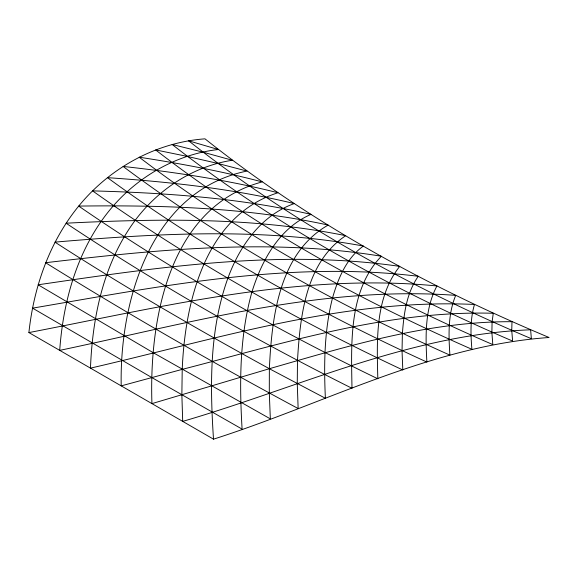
<?xml version="1.0" encoding="UTF-8"?>
<svg xmlns="http://www.w3.org/2000/svg" width="578" height="578" viewBox="0 0 578 578"><rect width="100%" height="100%" fill="white"/><g stroke="black" fill="none" stroke-linecap="round" stroke-linejoin="round"><path stroke-width="0.87" d="M28.9 332.581C34.47 280.251 54.563 228.209 92.581 190.877C122.644 161.327 162.779 141.892 204.995 138.836C308.955 221.692 426.672 286.327 549.1 337.501C431.116 345.666 324.54 403.776 213.506 439.164L28.9 332.581C163.083 306.752 299.317 272.469 436.946 285.966C424.577 309.151 425.545 336.577 426.867 362.059C314.959 310.971 206.888 250.238 107.457 177.656C170.207 181.954 233.028 188.768 294.26 203.586C261.177 215.24 239.53 246.199 227.956 277.996C209.402 329.467 209.93 385.295 213.506 439.164M269.355 368.721L269.297 393.026L270.338 418.862L153.177 352.674L38.119 284.788C157.447 267.397 279.304 248.901 399.73 266.379C374.754 297.619 376.892 341.013 377.817 378.785C274.109 328.636 173.595 271.407 78.68 206.079C162.122 205.067 246.336 207.314 328.181 225.066C278.791 253.128 271.833 317.633 269.355 368.721L325.385 398.271C323.832 364.747 324.207 330.681 332.516 297.973C338.087 278.531 346.388 258.185 363.41 246.04C261.632 227.349 157.418 233.375 54.932 242.124C124.646 287.223 196.571 328.81 269.355 368.721C348.462 345.976 428.876 321.173 511.992 321.708L511.747 330.508L512.621 341.049C391.985 289.477 275.641 225.42 172.128 144.464L202.697 152.079L232.342 160.258C193.413 166.182 158.43 189.208 135.021 220.529C103.693 262.896 92.473 316.376 90.471 368.135C216.663 339.142 343.534 298.241 474.495 304.469C470.124 318.984 470.608 334.359 471.908 349.293C354.682 297.872 241.134 234.841 139.175 157.194C180.531 163.552 221.721 171.233 262.202 181.904C168.4 207.018 149.095 320.617 151.935 403.617L269.355 368.721M297.482 360.491L297.265 383.676L298.14 408.53C212.444 362.608 128.157 314.035 45.583 262.715C156.739 249.645 270.099 237.984 381.364 256.249C348.267 290.582 351.337 344.091 351.98 388.279C253.511 339.026 157.715 284.188 66.044 223.195C159.282 218.563 253.785 217.075 345.723 235.672C305.516 262.499 300.177 316.354 297.482 360.491M182.222 369.371L181.86 394.803L182.706 421.384C297.417 388.004 409.484 334.33 530.618 329.792L531.37 338.686C409.701 287.237 292.49 222.833 188.645 140.815L218.34 149.507C177.771 154.066 140.107 175.242 113.346 205.804C78.644 245.636 63.378 298.515 59.707 350.369C189.859 322.986 321.419 285.424 455.702 295.365C447.892 314.208 448.535 335.168 449.915 355.13C334.973 303.797 224.011 241.85 123.071 166.428C175.148 172.201 227.132 179.888 277.975 192.756C205.219 215.753 184.982 302.121 182.222 369.371L121.207 385.873C119.458 300.473 151.212 190.516 246.979 171.066L217.487 163.357L186.99 156.349L155.583 149.897C258.525 229.444 373.576 293.01 492.81 344.589L491.878 332.372L492.088 321.903L493.272 313.262C386.913 310.278 284.087 343.173 182.222 369.371M402.382 333.687L402.042 350.933L402.808 369.985C294.628 319.273 190.032 260.086 92.581 190.877C165.821 192.886 239.429 197.9 311.015 214.366C279.384 227.891 261.711 260.497 251.965 291.861C239.487 336.418 239.357 383.257 242.095 429.107L151.869 377.579L32.578 308.146C159.564 286.45 289.043 260.36 418.277 276.291C406.522 292.93 403.863 313.883 402.382 333.687"/></g></svg>
